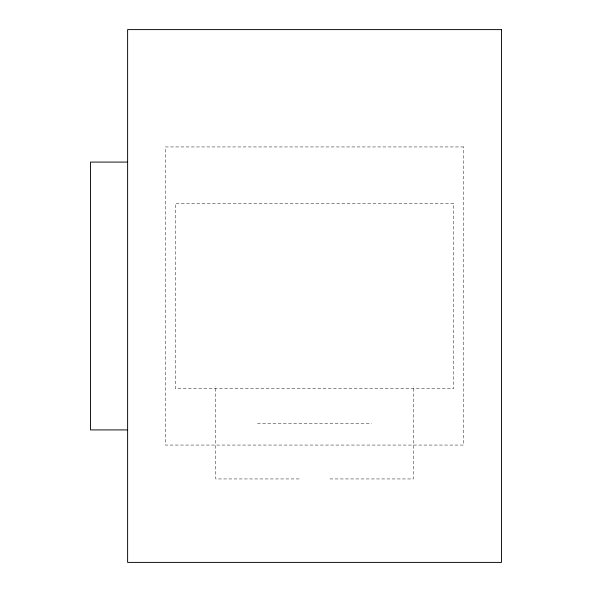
<?xml version="1.0" encoding="UTF-8"?>
<svg xmlns="http://www.w3.org/2000/svg" width="592" height="592" viewBox="0 0 592 592"><rect width="100%" height="100%" fill="white"/><g stroke="black" fill="none" stroke-linecap="round" stroke-linejoin="round"><path stroke-width="0.44" stroke-dasharray="2.96 2.22" d="M257.439 423.302L371.658 423.302M299.167 478.943L215.71 478.943L215.71 386.213M329.929 478.943L413.386 478.943L413.386 386.213M463.61 146.942L165.486 146.942L165.486 445.058L463.61 445.058L463.61 146.942M453.642 203.271L175.454 203.271L175.454 388.729L453.642 388.729L453.642 203.271"/><path stroke-width="0.89" d="M127.613 162.082L90.524 162.082L90.524 429.918L127.613 429.918M501.476 29.6L127.613 29.6L127.613 562.4L501.476 562.4L501.476 29.6"/></g></svg>
